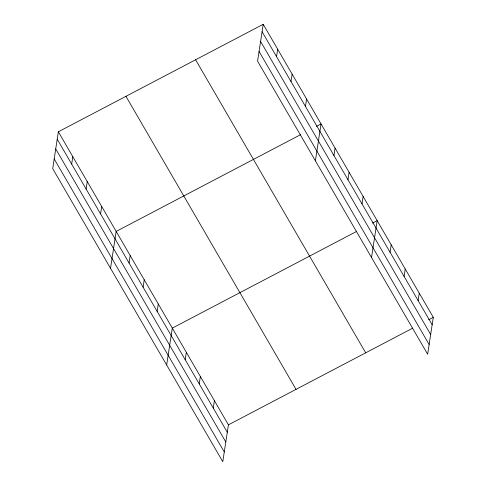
<?xml version="1.0" encoding="UTF-8"?>
<svg xmlns="http://www.w3.org/2000/svg" width="486" height="486" viewBox="0 0 486 486"><rect width="100%" height="100%" fill="white"/><g stroke="black" fill="none" stroke-linecap="round" stroke-linejoin="round"><path stroke-width="0.73" d="M58.35 131.785L52.707 168.654L222.782 461.7L228.426 424.837L58.35 131.785L263.218 24.3L433.293 317.346L427.65 354.215L257.574 61.163L263.218 24.3M71.673 164.116L72.803 156.699M86.125 189.03L87.261 181.606M100.584 213.937L101.72 206.514M110.535 268.29L116.172 231.421L300.494 134.719M129.069 263.023L130.205 255.6M143.103 287.196L144.239 279.778M157.13 311.374L158.266 303.95M166.655 364.992L172.299 328.129L356.621 231.421M185.196 359.725L186.332 352.307M199.224 383.904L200.36 376.48M213.257 408.082L214.393 400.658M276.54 56.631L277.676 49.208M290.993 81.539L292.129 74.115M305.451 106.446L306.587 99.029M315.402 160.799L321.046 123.936L316.404 126.372M333.937 155.532L335.073 148.115M347.97 179.711L349.106 172.287M362.003 203.889L363.139 196.465M371.529 257.507L377.166 220.644L372.525 223.074M390.064 252.24L391.2 244.816M404.097 276.419L405.227 268.995M418.124 300.591L419.26 293.173M228.426 424.837L412.748 328.129M428.652 319.782L433.293 317.346M262.082 31.724L432.157 324.77M260.593 41.438L430.669 334.483M259.062 51.449L429.138 344.495M195.609 59.772L365.685 352.818M125.959 96.319L296.029 389.365M57.214 139.209L227.29 432.254M55.726 148.929L225.802 441.974M54.195 158.934L224.271 451.986"/></g></svg>
